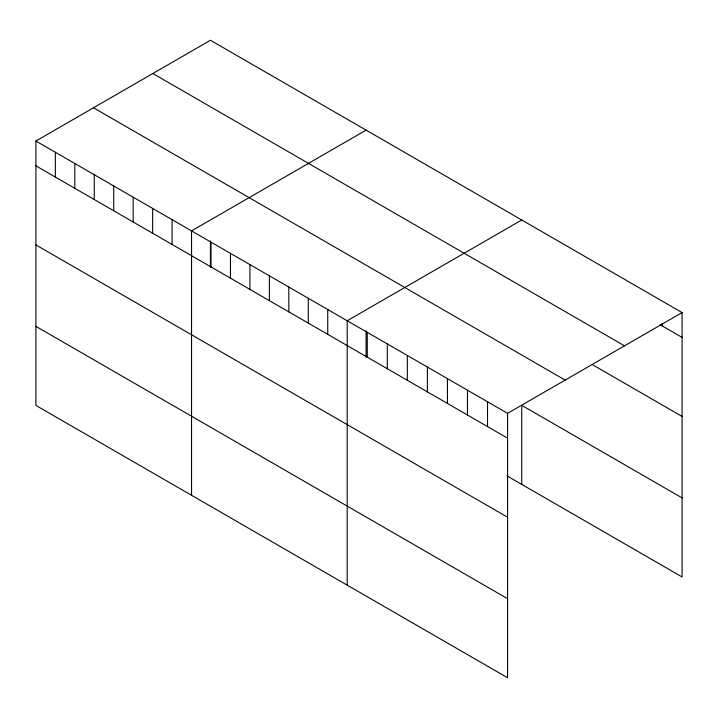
<?xml version="1.0" encoding="UTF-8"?>
<svg xmlns="http://www.w3.org/2000/svg" width="718" height="718" viewBox="0 0 718 718"><rect width="100%" height="100%" fill="white"/><g stroke="black" fill="none" stroke-linecap="round" stroke-linejoin="round"><path stroke-width="1.08" d="M35.9 141.033L507.563 413.344L507.563 677.738L35.9 405.428L35.9 141.033L210.437 40.262L682.1 312.572L682.1 576.967L506.908 475.828M366.081 130.129L191.553 230.891L191.553 495.285M521.735 219.986L347.198 320.758L347.198 585.152M507.563 413.344L682.1 312.572M660.147 324.716L682.1 337.388M152.835 73.514L624.507 345.834M592.368 364.645L682.1 416.449M93.493 107.781L565.165 380.091M682.1 497.906L521.735 405.32L521.735 484.381M35.9 165.84L507.563 438.159M35.9 244.91L507.563 517.22M35.9 326.367L507.563 598.677M662.05 323.656L662.05 325.819M487.522 401.775L487.522 426.582M467.472 390.197L467.472 415.013M447.431 378.628L447.431 403.435M427.381 367.051L427.381 391.866M407.339 355.482L407.339 380.289M387.289 343.904L387.289 368.72M367.248 332.335L367.248 357.142M366.081 330.827L366.081 357.187M327.74 309.521L327.74 334.337M308.282 298.293L308.282 323.109M288.833 287.056L288.833 311.872M269.376 275.829L269.376 300.636M249.918 264.592L249.918 289.408M230.46 253.364L230.46 278.171M211.002 242.128L211.002 266.943M210.437 240.97L210.437 267.32M172.096 219.663L172.096 244.479M152.638 208.426L152.638 233.242M133.18 197.199L133.18 222.006M113.722 185.962L113.722 210.778M94.264 174.734L94.264 199.541M74.816 163.498L74.816 188.313M55.358 152.261L55.358 177.077"/></g></svg>
